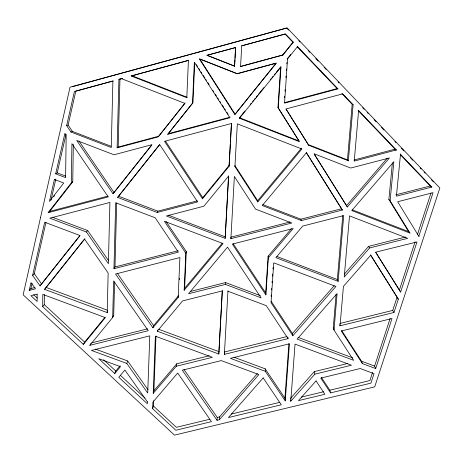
<?xml version="1.0" encoding="UTF-8"?>
<svg xmlns="http://www.w3.org/2000/svg" width="463" height="463" viewBox="0 0 463 463"><rect width="100%" height="100%" fill="white"/><g stroke="black" fill="none" stroke-linecap="round" stroke-linejoin="round"><path stroke-width="0.69" d="M42.7 306.633L42.793 294.422L105.321 317.612L83.398 344.42L42.7 306.633L44.292 304.619L44.379 294.636M71.343 182.856L71.921 143.669L108.249 196.891L48.088 212.714L71.343 182.856L72.755 181.797L73.322 144.369M107.179 312.589L108.157 273.043L84.532 239.064L44.581 289.346L107.179 312.589L107.717 311.558M89.868 345.311L112.677 317.491L113.638 280.919L148.235 330.686L89.868 345.311L90.777 343.581M113.956 268.679L115.686 202.753L155.157 217.76L178.353 252.15L113.956 268.679L114.992 266.943L116.688 202.973M185.2 102.902L158.103 136.898L117.122 147.842L118.916 79.341L122.481 78.444L118.916 79.341M112.677 317.491L113.713 315.39L114.598 281.944M117.122 147.842L118.163 147.066L119.963 79.132M152.645 408.702L152.888 402.144L177.676 373.022L211.481 421.643L175.847 430.249L152.645 408.702L153.34 405.941L153.537 400.726M153.218 393.371L155.371 336.173L212.384 357.32L176.253 366.245L153.218 393.371L153.913 390.714L155.979 336.092M278.263 107.92L280.966 67.054L280.636 66.95L277.956 107.468L299.463 141.684L239.487 118.262L239.504 117.729L244.927 111.033M178.162 297.46L179.893 257.538L115.576 274.015L152.883 327.798L178.162 297.46L178.51 296.158M179.366 279.658L179.43 278.217M185.813 253.128L164.371 221.262L223.073 243.573L184.152 290.278L185.813 253.128L186.271 251.513L166.211 221.684M192.521 103.145L194.35 62.25L229.897 117.729L167.745 134.322L192.938 102.734L194.72 62.899M184.152 290.278L184.615 288.38L186.271 251.513M218.808 354.039L222.263 290.903L182.596 300.915L157.293 331.195L218.808 354.039L222.344 290.44M225.14 238.341L228.537 176.154L203.905 206.209L166.362 215.972L225.14 238.341L225.232 237.34M229.081 166.269L231.419 123.499L164.527 141.325L202.47 198.812L229.081 166.269L230.325 144.491M234.556 66.197L235.574 47.504L206.955 55.317L234.556 66.197L234.967 59.686M225.313 236.124L228.612 175.865M230.406 143.055L231.471 123.644M235.048 58.263L235.574 47.504M287.893 337.498L288.079 338.627L224.381 354.357L227.964 290.752M230.881 238.665L234.376 176.484L255.541 209.108L291.806 223.027L230.881 238.665L230.973 237.16L290.006 222.003M234.932 166.593L237.334 123.829L301.888 149.005L257.787 201.92L234.932 166.593L234.99 165.667L257.659 200.705L257.787 201.92M241.721 45.831L240.557 66.533L282.916 55.045L293.328 42.162L285.434 33.897L241.721 45.831L285.063 34.077L292.888 42.272L293.328 42.162M224.381 354.357L224.52 351.978L287.008 336.537M219.398 419.733L258.892 374.567L221.239 360.602L182.295 370.203L217.043 420.3L219.398 419.733L219.572 416.885L257.341 373.664M265.889 294.902L268.343 257.787L293.201 228.508L232.357 244.099L265.889 294.902L265.693 292.963L268.129 256.132L291.383 228.728M217.043 420.3L217.24 417.447L183.996 369.491M271.104 296.407L271.202 294.966M271.544 289.931L271.636 288.49M272.03 282.731L272.128 281.296M272.464 276.255L272.614 274.096M272.95 269.061L273.048 267.62M284.531 97.699L284.629 96.258M284.971 91.228L285.069 89.793M285.891 77.581L285.989 76.146M286.377 70.399L286.475 68.958M286.817 63.929L286.91 62.493M297.553 46.584L287.546 58.94L284.554 103.133L337.967 88.873L297.553 46.584L297.078 46.653L337.151 88.583L337.967 88.873M225.464 284.415L261.097 297.848L227.53 247.126L188.586 293.745L225.464 284.415L225.597 282.563L260.275 295.637M233.827 357.176L265.154 368.814L265.34 371.32L285.254 400.912L284.913 398.192L288.9 343.644M285.254 400.912L289.439 343.795L230.4 358.345L265.34 371.32M290.764 401.224L295.035 344.113L351.463 365.238L314.881 374.139L290.764 401.224L290.573 399.864M334.008 330.05L337.099 293.565L297.148 339.142L353.645 360.318L334.008 330.05L333.267 327.845L336.092 294.474M338.135 281.348L343.714 215.567L302.756 226.06L275.873 257.648L338.135 281.348L337.359 279.513L342.753 215.677M348.361 160.777L308.775 145.318L286.007 108.955L342.718 93.844L353.119 104.725L348.361 160.777L347.476 159.891L352.175 104.302L341.862 93.509M340.027 325.802L343.43 286.342L370.736 255.2L398.325 299.139L393.972 312.479L340.027 325.802L339.634 324.713M409.981 233.08L390.101 200.745L393.868 161.674L351.77 210.572L409.981 233.08L408.603 231.61L388.874 199.536L392.387 162.935M400.541 153.924L396.403 196.179L431.829 187.087L400.501 154.306M234.886 114.483L276.342 63.182L237.143 73.791L199.368 58.911L234.886 114.483L276.052 63.107L237.183 73.629L200.404 59.137M176.253 366.245L176.773 363.779L209.172 355.775M29.204 290.428L30.986 282.598L35.448 288.825L29.204 290.428L30.911 288.536L32.092 283.35M32.601 275.473L44.697 222.234L79.954 235.505L40.032 285.879L32.601 275.473L34.291 273.697L45.993 222.269M55.687 173.851L64.889 133.361L66.168 135.237L65.607 177.624L55.687 173.851L57.233 172.867L66.047 134.114M66.637 125.664L74.404 91.483L112.903 80.979L111.259 147.512L70.972 132.03L66.637 125.664L68.107 125.068L75.822 91.176L113.308 80.944M51.005 200.224L55.803 179.135M202.47 198.812L202.794 197.626L229.185 165.337M157.293 331.195L157.628 330.096M152.883 327.798L153.589 325.622L178.677 295.504M372.53 372.495L369.902 380.551L329.859 390.228L321.334 377.304M375.678 368.577L392.005 318.515L341.324 331.004L362.419 363.605L375.678 368.577L374.613 366.088L390.13 318.44M393.972 312.479L392.746 310.407L397.057 297.165L370.441 254.772M400.64 292.031L375.684 252.179L416.978 241.946L400.64 292.031L399.355 290.11L415.097 241.773M417.377 234.77L431.012 192.915M418.83 236.263L433.044 192.683L397.671 201.746L419.021 236.57M126.781 363.426L91.489 350.439L149.78 335.854L147.714 393.052L126.781 363.426L127.69 360.984L95.372 349.085M114.76 373.537L120.478 366.679L98.793 358.709L114.76 373.537L115.762 371.025L120.125 365.787M157.136 212.459L197.614 201.914L159.642 144.525L117.614 197.417L157.136 212.459L157.831 211.163L197.29 200.878M83.398 344.42L84.654 342.122L105.049 317.172M53.667 196.798L54.559 195.658M48.615 212.286L49.674 211.417L72.755 181.797M113.018 193.789L151.933 144.682L114.008 154.787L76.725 140.48L113.018 193.789L151.789 145.064M40.032 285.879L79.943 235.719M184.754 103.469L158.803 136.215L118.163 147.066M44.581 289.346L84.92 238.682M117.614 197.417L159.434 144.902M167.745 134.322L192.938 102.734M240.563 66.435L282.569 55.045L292.888 42.272M250.35 104.337L251.259 103.22M252.613 101.547L253.516 100.43M254.418 99.313L255.321 98.197M256.23 97.085L257.584 95.407M258.487 94.296L263.91 87.6M270.242 79.786L271.144 78.669M272.047 77.552L272.95 76.436M274.304 74.763L275.213 73.646M276.116 72.529L280.636 66.95M290.764 54.449L287.153 58.899L287.546 58.94M239.487 118.262L280.966 67.054M112.804 316.495L113.713 315.39M184.615 288.38L222.309 243.139M257.659 200.705L301.384 148.218M153.913 390.714L176.773 363.779M347.366 206.949L314.053 153.745L350.694 168.034L389.435 157.964L347.366 206.949L346.492 205.694L387.265 158.19M353.992 160.036L395.032 149.144L396.328 149.937L354.241 161.107L358.611 110.472L396.328 149.937M292.847 335.744L271.046 302.721L273.749 262.834L335.935 286.475L292.847 335.744L292.437 333.505L334.222 285.688M344.356 274.09L368.571 246.38L405.594 237.015M369.619 247.96L344.24 276.984L349.513 215.897L407.648 238.347L369.619 247.96L368.571 246.38M86.436 232.004L108.388 263.655L109.905 202.429L49.813 218.2L86.436 232.004L87.704 230.557L108.649 260.779M290.382 398.504L314.302 371.615L347.806 363.455M70.972 132.03L72.402 131.388L111.022 146.227M72.193 86.737L117.122 74.456M117.776 74.277L188.418 54.964M189.112 54.779L192.897 53.743M194.13 53.407L286.713 28.098L288.623 30.101M131.208 75.984L188.418 60.375L186.803 97.693L131.208 75.984L188.181 60.514M206.955 55.317L235.632 47.567M168.37 133.657L230.001 117.197M284.195 102.728L337.151 88.583M49.674 211.417L107.96 196.086M30.911 288.536L35.043 287.477M114.992 266.943L178.174 250.72M262.77 204.559L300.886 219.207L341.555 208.761L342.383 210.046L301.372 220.573L262.272 205.543L306.396 152.726L342.383 210.046M395.813 194.83L430.249 185.987L431.829 187.087M190.397 291.47L225.597 282.563M91.772 342.828L147.587 328.834M339.935 323.458L392.746 310.407M209.641 419.287L176.362 427.332L153.34 405.941M217.24 417.447L219.572 416.885M231.315 414.049L279.606 402.376M301.454 397.092L323.544 391.756M330.559 392.89L370.927 383.144L374.011 373.676L360.231 368.519L320.795 378.097L330.559 392.89L329.859 390.228M282.569 55.045L282.916 55.045M46.167 287.459L107.584 310.274M158.647 329.245L218.993 351.666M298.056 337.382L352.754 357.893M341.688 330.594L361.458 361.157L374.613 366.088M227.929 291.221L266.26 305.655L288.079 338.627M52.736 217.367L87.704 230.557M57.233 172.867L65.752 176.108M118.638 196.243L157.831 211.163M168.324 215.156L225.273 236.842M276.938 256.508L337.359 279.513M352.21 209.808L408.603 231.61M121.456 78.646L184.72 103.313M132.146 75.805L187.266 97.328M239.504 117.729L298.976 140.955L277.956 107.468M286.012 109.106L308.213 144.56L347.476 159.891M207.256 55.311L234.619 66.105M352.175 104.302L353.119 104.725M394.812 149.399L396.102 150.197M33.637 294.717L37.219 298.045M44.292 304.619L84.654 342.122M103.619 359.739L115.762 371.025M120.287 375.227L144.919 398.116M388.874 199.536L390.101 200.745M298.774 40.738L300.03 42.052M308.352 50.78L309.834 52.331M315.766 58.546L318.237 61.139M324.169 67.355L326.143 69.427M338.002 81.858L338.991 82.894M362.691 107.729L364.178 109.291M367.153 112.411L368.149 113.452M374.104 119.697L376.089 121.775M381.547 127.499L384.03 130.097M394.951 141.545L395.946 142.587M401.415 148.322L403.892 150.921M410.305 157.64L412.77 160.221M420.173 167.976L421.156 169.012M424.114 172.114L425.103 173.15M431.516 179.87L433.49 181.936M358.119 110.524L395.032 149.144M400.159 154.509L430.249 185.987M308.213 144.56L308.775 145.318M34.291 273.697L41.658 284.022M127.69 360.984L148.038 389.811M117.417 273.43L153.589 325.622M68.107 125.068L72.402 131.388M78.913 140.949L114.083 192.643M265.154 368.814L284.913 398.192M165.569 141.203L202.794 197.626M233.225 243.752L265.693 292.963M271.208 301.32L292.437 333.505M333.267 327.845L334.049 329.048M397.057 297.165L398.325 299.139M199.732 58.876L234.944 113.979M196.306 64.606L197.464 66.417M198.627 68.229L199.79 70.046M200.954 71.858L201.729 73.067M203.274 75.486L204.825 77.906M205.601 79.115L206.376 80.319M207.922 82.738L209.085 84.555M212.957 90.598L213.732 91.807M215.283 94.226L216.447 96.038M217.604 97.855L218.767 99.667M219.931 101.478L220.706 102.688M222.252 105.107L223.803 107.526M224.578 108.736L225.354 109.945M226.905 112.364L228.062 114.176M306.24 152.518L341.555 208.761M314.209 154.133L346.492 205.694M375.736 252.387L399.355 290.11M361.458 361.157L362.419 363.605M300.886 219.207L301.372 220.573M314.302 371.615L314.881 374.139M268.129 256.132L268.343 257.787M37.156 294.103L37.109 301.448L30.923 295.701L37.156 294.103M147.396 401.826L147.327 403.771L118.794 377.281L124.865 370.012L147.396 401.826M40.512 217.679L23.15 294.838L174.493 435.133L374.712 386.865L439.85 187.99L287.106 27.867L70.046 87.2L40.512 217.679M54.414 179.465L49.425 201.434L63.738 183.007L54.414 179.465M263.175 377.895L228.415 417.557L281.313 404.784L263.175 377.895M316.055 380.91L298.444 400.645L324.887 394.262L316.055 380.91"/></g></svg>
